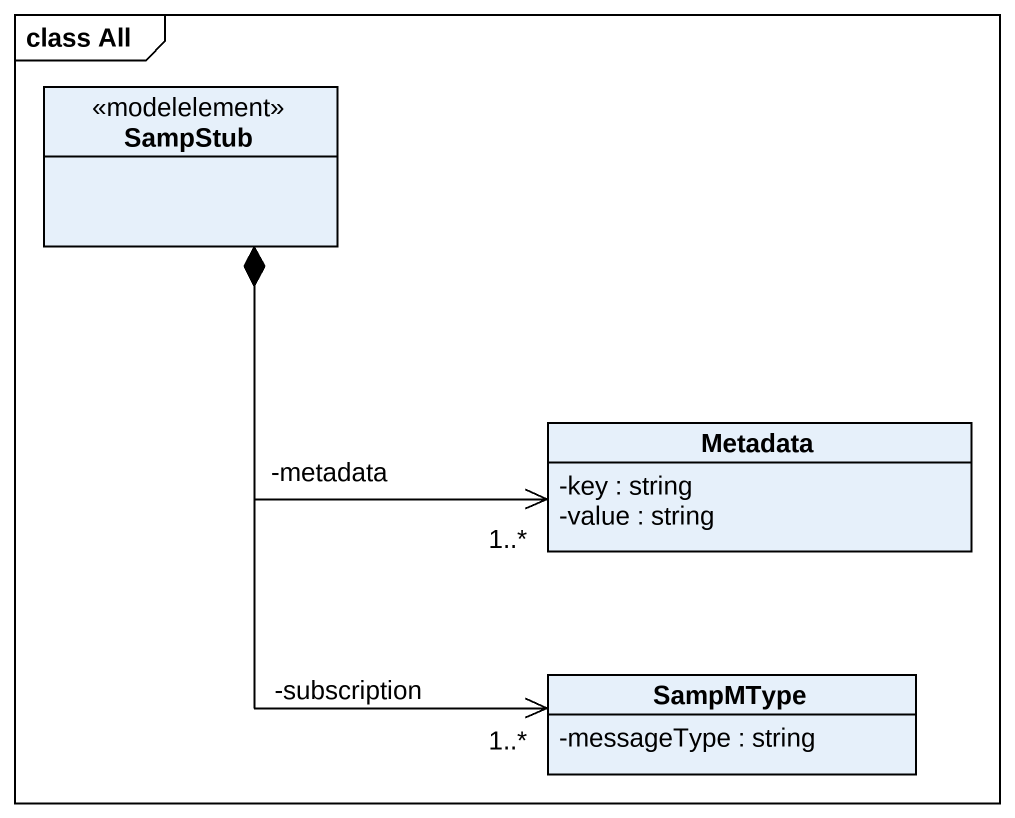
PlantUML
@startuml
mainframe class All
hide circle
hide empty members
skinparam classAttributeIconSize 0
class SampStub <<modelelement>>
class Metadata {
  -key : string
  -value : string
}
class SampMType {
  -messageType : string
}
SampStub *-right-> "-metadata\n1..*" Metadata
SampStub *--> "-subscription\n1..*" SampMType
@enduml
